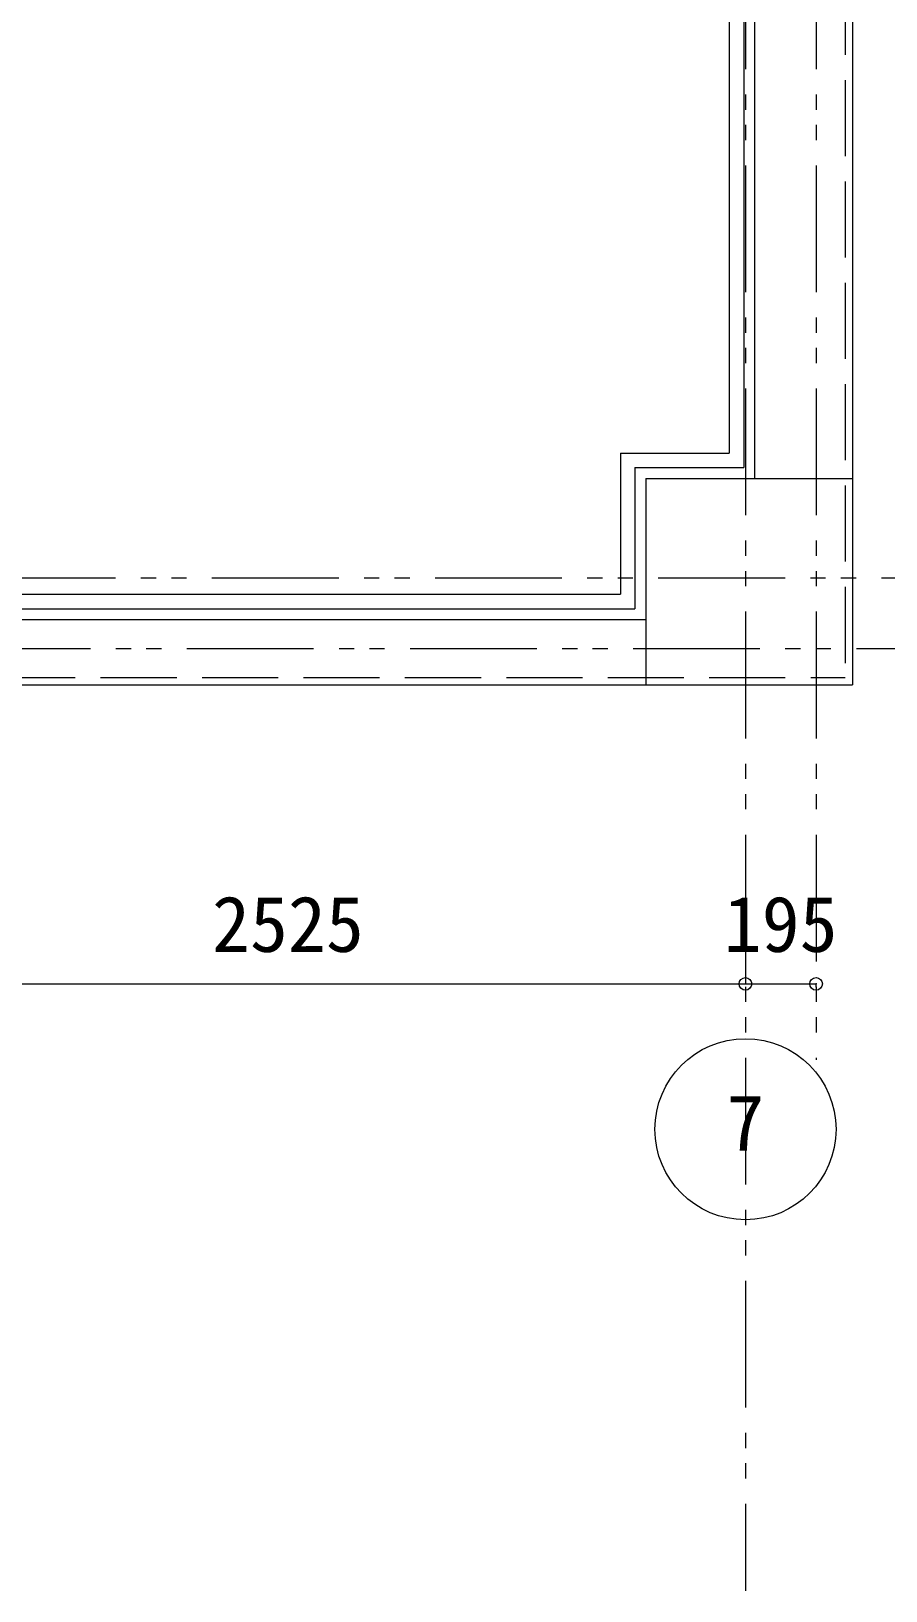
# Model space of a CAD drawing. Units: millimetres at full size. Extents: x -22551 to 92397, y -19340 to 14894.
# Drawn here: x 16990 to 19349, y -8578 to -4271 of the extents above; entities that cross this region are included whole.
import ezdxf
from ezdxf.enums import TextEntityAlignment as Align

# ---------------------------------------------------------------- set-up
doc = ezdxf.new("R2010")
doc.units = ezdxf.units.MM
doc.header["$LTSCALE"] = 70
doc.header["$PDMODE"] = 32
doc.header["$PDSIZE"] = 35
doc.linetypes.add('DASHED3', pattern=[4, 3, -1])
doc.linetypes.add('DOUBLE_CHAIN1', pattern=[8.8, 5, -1, 0.6, -0.6, 0.6, -1])
doc.layers.add('0-0_NoName', color=7, linetype='Continuous', lineweight=15)
doc.layers.add('2-0_通芯', color=7, linetype='Continuous', lineweight=15)
doc.styles.add('ＭＳ ゴシック', font='')
doc.styles.get('ＭＳ ゴシック').set_extended_font_data('MS Gothic')

# ---------------------------------------------------------------- blocks, each defined once
blk = doc.blocks.new('グループ部品-125')
at = {"layer": '2-0_通芯', "linetype": 'DOUBLE_CHAIN1'}
for p, q in [((18961.61, 11374.3), (18961.61, -8577.78)), ((19156.61, 11374.3), (19156.61, -7111.67)), ((-22551.09, -5780.7), (23861.61, -5780.7)), ((-21388.39, -5975.7), (23861.61, -5975.7))]:
    blk.add_line(p, q, dxfattribs=at)
at = {"layer": '2-0_通芯', "linetype": 'DASHED3'}
for p in [(19236.61, -2445.7), (16621.61, -6055.7)]:
    blk.add_line(p, (19236.61, -6055.7), dxfattribs=at)
at = {"layer": '2-0_通芯'}
for p, q in [((19256.61, -2445.7), (19256.61, -6075.7)), ((18916.61, -2485.7), (18916.61, -5435.7)), ((18956.61, -2485.7), (18956.61, -5475.7)), ((18986.61, -2485.7), (18986.61, -5505.7)), ((18616.61, -5435.7), (18616.61, -5825.7)), ((18616.61, -5435.7), (18916.61, -5435.7)), ((18656.61, -5475.7), (18656.61, -5865.7)), ((18656.61, -5475.7), (18956.61, -5475.7)), ((18686.61, -5505.7), (19256.61, -5505.7)), ((18686.61, -5505.7), (18686.61, -6075.7)), ((16621.61, -5825.7), (18616.61, -5825.7)), ((16621.61, -5865.7), (18656.61, -5865.7)), ((16621.61, -5895.7), (18686.61, -5895.7)), ((16621.61, -6075.7), (19256.61, -6075.7))]:
    blk.add_line(p, q, dxfattribs=at)
blk.add_circle((18961.61, -7303.2), 250, dxfattribs=at)
at = {"layer": '2-0_通芯', "style": 'ＭＳ ゴシック'}
blk.add_text('7', height=154, dxfattribs=at).set_placement((18909.11, -7408.2), align=Align.BOTTOM_LEFT)

msp = doc.modelspace()

# ---------------------------------------------------------------- linework, layer by layer
at = {"layer": '0-0_NoName'}
for p, q in [((18961.61, -6775.16), (18961.61, -6901.63)), ((16436.61, -6901.63), (18961.61, -6901.63)), ((18961.61, -6901.63), (19156.61, -6901.63)), ((19156.61, -6911.18), (19156.61, -6901.63))]:
    msp.add_line(p, q, dxfattribs=at)
for p in [(18961.61, -6901.63), (19156.61, -6901.63)]:
    msp.add_point(p, dxfattribs=at)

# ---------------------------------------------------------------- block references
at = {"layer": '2-0_通芯'}
msp.add_blockref('グループ部品-125', (0, 0), dxfattribs=at)

# ---------------------------------------------------------------- texts
at = {"layer": '0-0_NoName', "style": 'ＭＳ ゴシック'}
for s, p in [('2525', (17489.11, -6859.63)), ('195', (18901.61, -6859.63))]:
    msp.add_text(s, height=154, dxfattribs=at).set_placement(p, align=Align.BOTTOM_LEFT)

doc.saveas('drawing.dxf')
